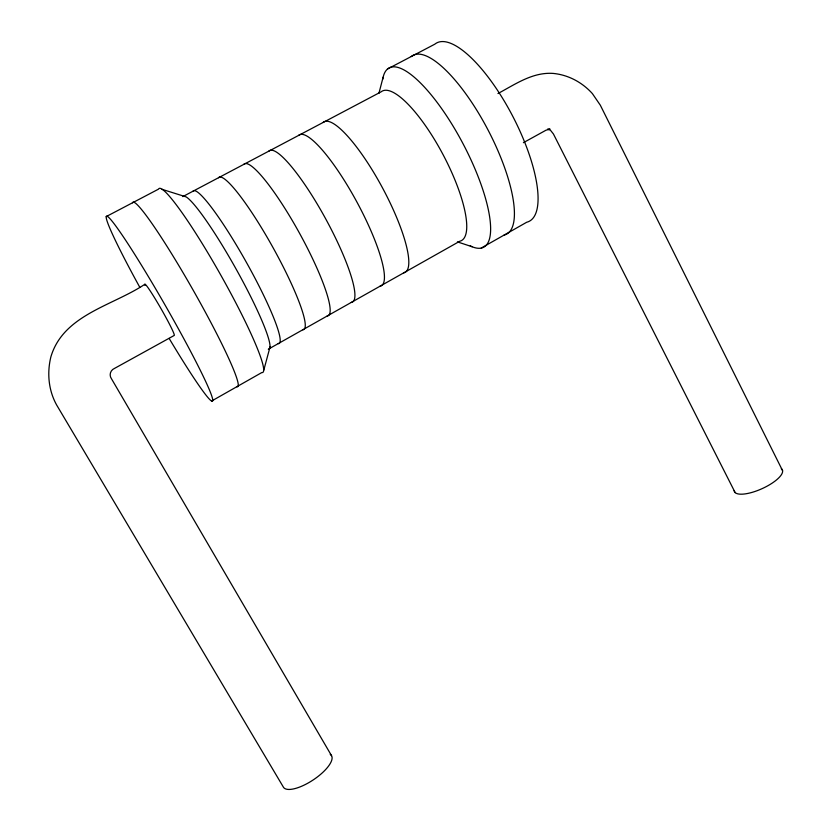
<?xml version="1.0" encoding="UTF-8"?>
<svg xmlns="http://www.w3.org/2000/svg" width="831" height="831" viewBox="0 0 831 831"><rect width="100%" height="100%" fill="white"/><g stroke="black" fill="none" stroke-linecap="round" stroke-linejoin="round"><path stroke-width="1.25" d="M378.915 93.342L383.122 77.21M263.78 370.19L270.065 346.839M211.666 401.009L261.786 372.568A105.579 11.198 60.6 0 0 221.368 276.141A105.579 11.198 60.6 0 0 158.534 189.136L106.191 216.6M481.294 248.012L526.74 222.23A100.468 33.676 62.6 0 0 513.08 116.911A100.468 33.676 62.6 0 0 434.821 44.178L387.475 69.015M268.299 349.217L459.813 241.219A84.585 24.006 62.1 0 0 443.349 155.179A84.585 24.006 62.1 0 0 381.149 91.815L182.799 196.604M523.395 142.683L545.977 130.218L550.018 129.065L547.567 129.21L550.423 130.197L553.436 133.999L735.175 492.627M144.885 284.254C112.684 305.808 63.249 314.783 50.857 356.935C46.92 373.088 48.499 390.321 56.622 404.967L283.194 786.791A28.763 10.273 -33.5 0 0 314.357 779.146A28.763 10.273 -33.5 0 0 330.229 754.371M497.956 93.529C515.303 84.295 532.775 71.83 553.477 73.44C568.539 74.977 582.261 82.394 592.368 93.581L600.335 105.225L782.563 470.637M162.066 189.333L186.123 196.895A87.65 10.419 60.7 0 1 239.598 275.393A87.65 10.419 60.7 0 1 269.202 348.999M457.414 241.883L472.185 246.755M331.517 755.649L111.614 378.998C108.768 375.29 110.315 370.065 114.616 368.351L174.178 335.475A29.511 1.839 60.2 0 0 159.438 305.933A29.511 1.839 60.2 0 0 145.01 285.417M268.839 151.149A86.32 16.433 61.3 0 1 325.929 219.291A86.32 16.433 61.3 0 1 351.336 302.391M298.578 135.432A85.863 18.469 61.5 0 1 357.05 202.297A85.863 18.469 61.5 0 1 380.058 286.196M243.805 164.372A86.704 14.709 61.1 0 1 299.721 233.594A86.704 14.709 61.1 0 1 327.175 316.009M218.543 177.72A87.099 12.943 60.9 0 1 273.264 248.043A87.099 12.943 60.9 0 1 302.796 329.762M193.062 191.182A87.494 11.146 60.7 0 1 246.547 262.627A87.494 11.146 60.7 0 1 278.198 343.629M132.482 202.806A106.067 8.954 60.4 0 1 193.758 291.214A106.067 8.954 60.4 0 1 236.835 386.727M139.795 287.297A106.555 6.669 60.2 0 1 119.165 230.717A106.555 6.669 60.2 0 1 205.683 381.471A106.555 6.669 60.2 0 1 169.129 338.404M382.727 79.277A101.34 29.989 62.2 0 1 463.075 143.805A101.34 29.989 62.2 0 1 470.284 245.914M323.124 122.469A85.479 20.141 61.7 0 1 382.717 188.284A85.479 20.141 61.7 0 1 403.762 272.828M411.252 56.539A100.904 31.848 62.4 0 1 488.275 130.446A100.904 31.848 62.4 0 1 504.116 235.069M781.317 468.705A26.291 8.694 -24.3 0 1 762.713 488.368A26.291 8.694 -24.3 0 1 734.178 490.602"/></g></svg>
